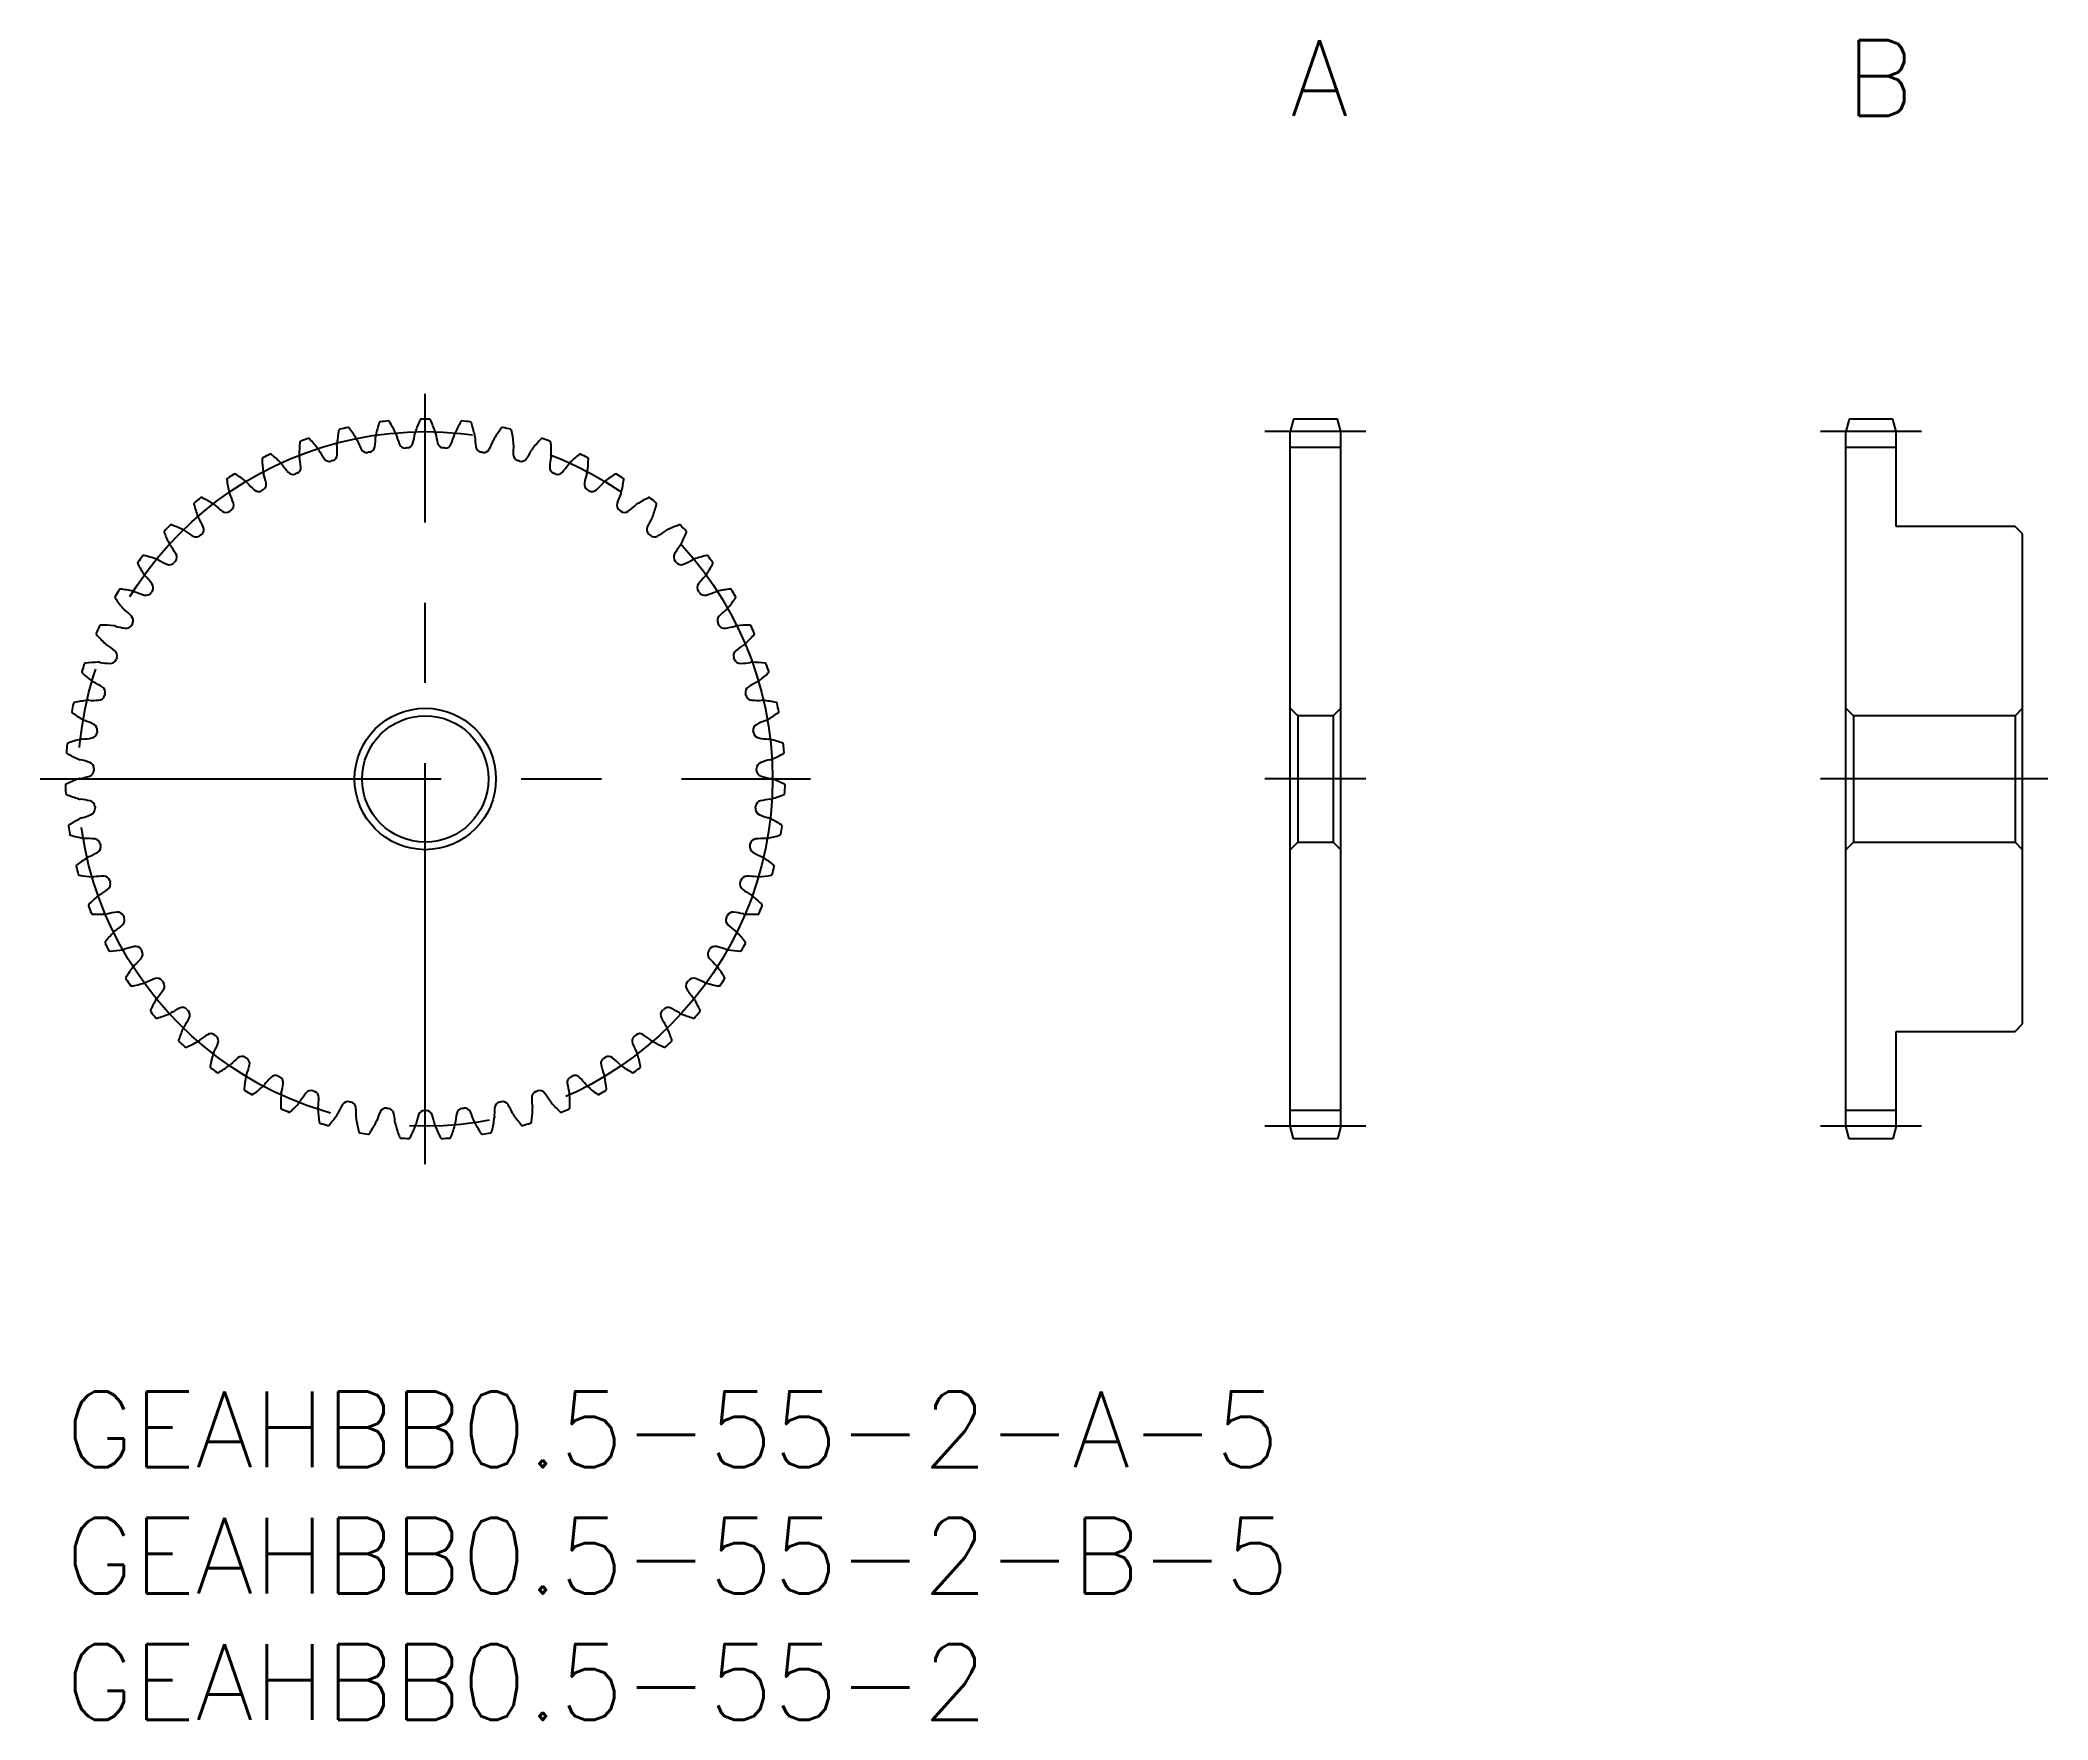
# Model space of a CAD drawing. Extents: x -1 to 78.5, y -13 to 53.5.
import ezdxf

# ---------------------------------------------------------------- set-up
doc = ezdxf.new("R2010")
doc.units = 0
doc.header["$LTSCALE"] = 0.5
doc.linetypes.add('CENTER', pattern=[50.8, 31.75, -6.35, 6.35, -6.35])
for name, color, linetype in [('MSM_CENTER', 1, 'CENTER'), ('MSM_CONTINUOUS', 7, 'CONTINUOUS'), ('MSM_PART_NUMBER', 7, 'CONTINUOUS')]:
    doc.layers.add(name, color=color, linetype=linetype)
doc.styles.get("Standard").update_dxf_attribs({"font": 'txt.shx', "height": 3, "bigfont": 'bigfont.shx'})

# ---------------------------------------------------------------- blocks, each defined once
blk = doc.blocks.new('*U2')
at = {"layer": 'MSM_PART_NUMBER'}
blk.add_text('GEAHBB0.5-55-2-A-5', height=3, dxfattribs=at).set_placement((0, -3))
blk = doc.blocks.new('*U3')
at = {"layer": 'MSM_PART_NUMBER'}
blk.add_text('GEAHBB0.5-55-2-B-5', height=3, dxfattribs=at).set_placement((0, -8))
blk = doc.blocks.new('*U4')
at = {"layer": 'MSM_PART_NUMBER'}
blk.add_text('GEAHBB0.5-55-2', height=3, dxfattribs=at).set_placement((0, -13))
blk = doc.blocks.new('*U5')
at = {"layer": 'MSM_PART_NUMBER'}
blk.add_text('A', height=3, dxfattribs=at).set_placement((48.5, 50.5))
blk = doc.blocks.new('*U6')
at = {"layer": 'MSM_PART_NUMBER'}
blk.add_text('B', height=3, dxfattribs=at).set_placement((70.5, 50.5))

msp = doc.modelspace()

# ---------------------------------------------------------------- linework, layer by layer
at = {"layer": 'MSM_CENTER'}
for p, q in [((14.25, 9), (14.25, 39.5)), ((51.5, 38), (47.5, 38)), ((73.5, 38), (69.5, 38)), ((-1, 24.25), (29.5, 24.25)), ((51.5, 24.25), (47.5, 24.25)), ((78.5, 24.25), (69.5, 24.25)), ((51.5, 10.5), (47.5, 10.5)), ((73.5, 10.5), (69.5, 10.5))]:
    msp.add_line(p, q, dxfattribs=at)
msp.add_circle((14.25, 24.25), 13.75, dxfattribs=at)
at = {"layer": 'MSM_CONTINUOUS'}
for p, q in [((48.634, 38.5), (48.5, 38)), ((50.366, 38.5), (48.634, 38.5)), ((50.5, 38), (50.366, 38.5)), ((70.634, 38.5), (70.5, 38)), ((72.366, 38.5), (70.634, 38.5)), ((72.5, 38), (72.366, 38.5)), ((48.5, 10.5), (48.5, 38)), ((50.5, 37.375), (48.5, 37.375)), ((50.5, 10.5), (50.5, 38)), ((70.5, 10.5), (70.5, 38)), ((72.5, 37.375), (70.5, 37.375)), ((72.5, 34.25), (72.5, 38)), ((77.2, 34.25), (72.5, 34.25)), ((77.5, 33.95), (77.2, 34.25)), ((77.5, 14.55), (77.5, 33.95)), ((48.5, 27.05), (48.8, 26.75)), ((50.2, 26.75), (50.5, 27.05)), ((70.5, 27.05), (70.8, 26.75)), ((77.2, 26.75), (77.5, 27.05)), ((48.8, 26.75), (48.8, 21.75)), ((50.2, 26.75), (48.8, 26.75)), ((50.2, 26.75), (50.2, 21.75)), ((70.8, 26.75), (70.8, 21.75)), ((77.2, 26.75), (70.8, 26.75)), ((77.2, 26.75), (77.2, 21.75)), ((48.8, 21.75), (48.5, 21.45)), ((48.8, 21.75), (50.2, 21.75)), ((50.5, 21.45), (50.2, 21.75)), ((70.8, 21.75), (70.5, 21.45)), ((70.8, 21.75), (77.2, 21.75)), ((77.5, 21.45), (77.2, 21.75)), ((77.2, 14.25), (77.5, 14.55)), ((72.5, 10.5), (72.5, 14.25)), ((72.5, 14.25), (77.2, 14.25)), ((50.5, 11.125), (48.5, 11.125)), ((48.634, 10), (48.5, 10.5)), ((50.5, 10.5), (50.366, 10)), ((72.5, 11.125), (70.5, 11.125)), ((70.634, 10), (70.5, 10.5)), ((72.5, 10.5), (72.366, 10)), ((50.366, 10), (48.634, 10)), ((72.366, 10), (70.634, 10))]:
    msp.add_line(p, q, dxfattribs=at)
for radius in [2.8, 2.5]:
    msp.add_circle((14.25, 24.25), radius, dxfattribs=at)
for centre, radius, start, end in [((14.25, 24.25), 14.25, 102.44821, 103.73361), ((11.189, 38.116), 0.05, 37.85141, 102.44822), ((16.779, 36.921), 4.583, 161.78496, 168.18182), ((12.473, 38.338), 0.05, 97.18815, 161.78496), ((14.25, 24.25), 14.25, 95.90275, 97.18815), ((12.79, 38.375), 0.05, 31.30595, 95.90275), ((8.916, 36.019), 4.583, 24.90909, 31.30595), ((18.207, 36.55), 4.583, 155.2395, 161.63636), ((14.091, 38.449), 0.05, 90.6427, 155.2395), ((14.25, 24.25), 14.25, 89.3573, 90.6427), ((14.409, 38.449), 0.05, 24.7605, 89.3573), ((10.293, 36.55), 4.583, 18.36364, 24.7605), ((19.584, 36.019), 4.583, 148.69405, 155.09091), ((15.71, 38.375), 0.05, 84.09725, 148.69405), ((14.25, 24.25), 14.25, 82.81185, 84.09725), ((16.027, 38.338), 0.05, 18.21504, 82.81181), ((11.721, 36.921), 4.583, 11.81818, 18.21504), ((17.311, 38.116), 0.05, 77.55179, 142.14859), ((14.25, 24.25), 14.25, 76.26639, 77.55179), ((13.844, 37.165), 4.583, 174.87587, 181.27273), ((9.328, 37.57), 0.05, 110.27906, 174.87587), ((14.25, 24.25), 14.25, 108.99366, 110.27906), ((9.628, 37.677), 0.05, 44.39686, 108.99368), ((6.389, 34.505), 4.583, 38, 44.39686), ((11.166, 37.51), 0.414, 174.72703, 184.19508), ((15.318, 37.127), 4.583, 168.33041, 174.72727), ((6.534, 37.17), 4.231, 358.88118, 4.19532), ((10.879, 38.044), 0.05, 103.73361, 168.33041), ((7.61, 35.334), 4.583, 31.45455, 37.85141), ((11.166, 37.51), 0.414, 21.98674, 31.4548), ((15.473, 39.249), 4.231, 201.9865, 207.30063), ((12.003, 37.435), 0.25, 279.67266, 352.33573), ((8.058, 37.966), 4.231, 352.33573, 357.64986), ((12.698, 37.775), 0.414, 168.18157, 177.64962), ((12.698, 37.775), 0.414, 15.44128, 24.90934), ((17.175, 39.012), 4.231, 195.44104, 200.75518), ((13.453, 37.601), 0.25, 200.75518, 273.41825), ((13.52, 37.605), 0.25, 273.12721, 345.79028), ((9.661, 38.582), 4.231, 345.79027, 351.10441), ((14.25, 37.864), 0.414, 161.63612, 171.10417), ((14.25, 37.864), 0.414, 8.89583, 18.36389), ((18.839, 38.582), 4.231, 188.89559, 194.20973), ((14.98, 37.605), 0.25, 194.20972, 266.87279), ((15.047, 37.601), 0.25, 266.58175, 339.24482), ((11.325, 39.012), 4.231, 339.24482, 344.55896), ((15.802, 37.775), 0.414, 155.09064, 164.55872), ((15.802, 37.775), 0.414, 2.35038, 11.81844), ((20.442, 37.966), 4.231, 182.35014, 187.66427), ((16.497, 37.435), 0.25, 187.66427, 260.32734), ((13.027, 39.249), 4.231, 332.69937, 338.0135), ((17.334, 37.51), 0.414, 148.5452, 158.01326), ((20.89, 35.334), 4.583, 142.14859, 148.54545), ((17.621, 38.044), 0.05, 11.66959, 76.26636), ((13.182, 37.127), 4.583, 5.27273, 11.66959), ((21.966, 37.17), 4.231, 175.80468, 181.11882), ((17.334, 37.51), 0.414, 355.80492, 5.27299), ((22.111, 34.505), 4.583, 135.60314, 142), ((18.872, 37.677), 0.05, 71.00634, 135.60314), ((14.25, 24.25), 14.25, 69.72094, 71.00634), ((19.172, 37.57), 0.05, 5.12413, 69.7209), ((14.656, 37.165), 4.583, 358.72727, 5.12413), ((7.842, 36.922), 0.05, 116.82452, 181.42132), ((12.374, 37.034), 4.583, 181.42132, 187.81818), ((14.25, 24.25), 14.25, 115.53912, 116.82452), ((8.128, 37.063), 0.05, 50.94231, 115.53913), ((5.272, 33.542), 4.583, 44.54545, 50.94231), ((8.243, 36.467), 0.414, 35.07765, 44.54571), ((12.044, 39.136), 4.231, 215.07741, 220.39154), ((9.075, 36.583), 0.25, 292.76357, 5.42664), ((9.675, 37.072), 0.414, 181.27248, 190.74053), ((5.112, 36.207), 4.231, 5.42664, 10.74077), ((9.675, 37.072), 0.414, 28.53219, 38.00025), ((13.755, 39.291), 4.231, 208.53195, 213.84609), ((10.449, 37.074), 0.25, 213.84608, 286.50916), ((14.25, 24.25), 13.125, 106.21812, 106.50916), ((10.514, 37.093), 0.25, 286.21812, 358.88119), ((11.936, 37.423), 0.25, 207.30063, 279.9637), ((14.25, 24.25), 13.125, 99.67266, 99.9637), ((14.25, 24.25), 13.125, 93.12721, 93.41825), ((14.25, 24.25), 13.125, 86.58175, 86.87279), ((14.25, 24.25), 13.125, 80.0363, 80.32734), ((16.564, 37.423), 0.25, 260.0363, 332.69937), ((17.986, 37.093), 0.25, 181.11881, 253.78188), ((14.25, 24.25), 13.125, 73.49084, 73.78188), ((18.051, 37.074), 0.25, 253.49084, 326.15392), ((14.745, 39.291), 4.231, 326.15391, 331.46805), ((18.825, 37.072), 0.414, 141.99973, 151.46781), ((19.425, 36.583), 0.25, 174.57336, 247.23643), ((23.388, 36.207), 4.231, 169.25923, 174.57336), ((18.825, 37.072), 0.414, 349.25947, 358.72753), ((16.456, 39.136), 4.231, 319.60846, 324.92259), ((20.257, 36.467), 0.414, 135.4543, 144.92235), ((23.228, 33.542), 4.583, 129.05769, 135.45455), ((20.372, 37.063), 0.05, 64.46088, 129.05769), ((14.25, 24.25), 14.25, 63.17548, 64.46088), ((16.126, 37.034), 4.583, 352.18182, 358.57868), ((20.658, 36.922), 0.05, 358.57868, 63.17545), ((6.439, 36.109), 0.05, 123.36997, 187.96678), ((10.929, 36.737), 4.583, 187.96678, 194.36364), ((14.25, 24.25), 14.25, 122.08457, 123.36997), ((6.707, 36.281), 0.05, 57.48777, 122.08456), ((4.271, 32.458), 4.583, 51.09091, 57.48777), ((6.89, 35.703), 0.414, 41.6231, 51.09116), ((10.362, 38.788), 4.231, 221.62286, 226.937), ((7.703, 35.913), 0.25, 299.30903, 11.9721), ((8.243, 36.467), 0.414, 187.81793, 197.28599), ((3.808, 35.087), 4.231, 11.97209, 17.28623), ((9.012, 36.557), 0.25, 220.39154, 293.05461), ((14.25, 24.25), 13.125, 112.76357, 113.05461), ((14.25, 24.25), 13.125, 66.94539, 67.23643), ((19.488, 36.557), 0.25, 246.94539, 319.60846), ((20.797, 35.913), 0.25, 168.0279, 240.69097), ((24.692, 35.087), 4.231, 162.71377, 168.02791), ((20.257, 36.467), 0.414, 342.71401, 352.18208), ((18.138, 38.788), 4.231, 313.063, 318.37714), ((21.61, 35.703), 0.414, 128.90884, 138.3769), ((24.229, 32.458), 4.583, 122.51223, 128.90909), ((21.793, 36.281), 0.05, 57.9157, 122.51223), ((14.25, 24.25), 14.25, 56.63003, 57.91543), ((17.571, 36.737), 4.583, 345.63636, 352.03322), ((22.061, 36.109), 0.05, 352.03322, 56.62999), ((5.138, 35.141), 0.05, 129.91543, 194.51223), ((9.527, 36.277), 4.583, 194.51223, 200.90909), ((14.25, 24.25), 14.25, 128.63003, 129.91543), ((5.385, 35.343), 0.05, 64.03322, 128.63004), ((3.4, 31.267), 4.583, 57.63636, 64.03322), ((5.632, 34.789), 0.414, 48.16856, 57.63662), ((8.73, 38.25), 4.231, 228.16832, 233.48245), ((6.89, 35.703), 0.414, 194.36339, 203.83144), ((2.641, 33.826), 4.231, 18.51755, 23.83168), ((6.416, 35.091), 0.25, 305.85448, 18.51755), ((7.644, 35.879), 0.25, 226.93699, 299.60007), ((14.25, 24.25), 13.125, 119.30903, 119.60007), ((14.25, 24.25), 13.125, 60.39993, 60.69097), ((20.856, 35.879), 0.25, 240.39993, 313.06301), ((22.084, 35.091), 0.25, 161.48245, 234.14552), ((25.859, 33.826), 4.231, 156.16832, 161.48245), ((21.61, 35.703), 0.414, 336.16856, 345.63662), ((19.77, 38.25), 4.231, 306.51755, 311.83168), ((22.868, 34.789), 0.414, 122.36339, 131.83144), ((25.1, 31.267), 4.583, 115.96678, 122.36364), ((23.115, 35.343), 0.05, 51.3697, 115.96678), ((14.25, 24.25), 14.25, 50.08457, 51.36997), ((18.973, 36.277), 4.583, 339.09091, 345.48777), ((23.362, 35.141), 0.05, 345.48777, 50.08454), ((14.25, 24.25), 14.25, 135.17548, 136.46088), ((4.178, 34.26), 0.05, 70.57868, 135.1755), ((2.671, 29.985), 4.583, 64.18182, 70.57868), ((5.632, 34.789), 0.414, 200.90884, 210.3769), ((1.625, 32.441), 4.231, 25.063, 30.37714), ((5.231, 34.127), 0.25, 312.39993, 25.06301), ((6.361, 35.051), 0.25, 233.48245, 306.14552), ((14.25, 24.25), 13.125, 125.85448, 126.14552), ((14.25, 24.25), 13.125, 53.85448, 54.14552), ((22.139, 35.051), 0.25, 233.85448, 306.51755), ((23.269, 34.127), 0.25, 154.93699, 227.60007), ((26.875, 32.441), 4.231, 149.62286, 154.937), ((22.868, 34.789), 0.414, 329.6231, 339.09117), ((25.829, 29.985), 4.583, 109.42132, 115.81818), ((24.322, 34.26), 0.05, 44.82452, 109.42132), ((14.25, 24.25), 14.25, 43.53912, 44.82452), ((3.956, 34.032), 0.05, 136.46088, 201.05769), ((8.187, 35.661), 4.583, 201.05769, 207.45455), ((4.487, 33.738), 0.414, 207.4543, 216.92235), ((0.774, 30.948), 4.231, 31.60846, 36.92259), ((4.487, 33.738), 0.414, 54.71401, 64.18207), ((7.17, 37.529), 4.231, 234.71377, 240.02791), ((5.181, 34.081), 0.25, 240.0279, 312.69097), ((14.25, 24.25), 13.125, 132.39993, 132.69097), ((14.25, 24.25), 13.125, 47.30903, 47.60007), ((23.319, 34.081), 0.25, 227.30903, 299.9721), ((21.33, 37.529), 4.231, 299.97209, 305.28623), ((24.013, 33.738), 0.414, 115.81792, 125.28599), ((27.726, 30.948), 4.231, 143.07741, 148.39154), ((24.013, 33.738), 0.414, 323.07765, 332.54571), ((20.313, 35.661), 4.583, 332.54546, 338.94231), ((24.544, 34.032), 0.05, 338.94231, 43.53908), ((2.908, 32.795), 0.05, 143.00634, 207.60314), ((6.926, 34.895), 4.583, 207.60314, 214), ((14.25, 24.25), 14.25, 141.72094, 143.00634), ((3.103, 33.047), 0.05, 77.12413, 141.72095), ((2.093, 28.627), 4.583, 70.72727, 77.12413), ((3.469, 32.563), 0.414, 61.25947, 70.72753), ((5.702, 36.636), 4.231, 241.25923, 246.57336), ((4.12, 32.983), 0.25, 246.57336, 319.23643), ((14.25, 24.25), 13.125, 138.94539, 139.23643), ((4.164, 33.034), 0.25, 318.94539, 31.60846), ((24.336, 33.034), 0.25, 148.39154, 221.05461), ((14.25, 24.25), 13.125, 40.76357, 41.05461), ((24.38, 32.983), 0.25, 220.76357, 293.42664), ((22.798, 36.636), 4.231, 293.42664, 298.74077), ((25.031, 32.563), 0.414, 109.27247, 118.74053), ((26.407, 28.627), 4.583, 102.87587, 109.27273), ((21.574, 34.895), 4.583, 326, 332.39686), ((25.397, 33.047), 0.05, 38.27879, 102.87587), ((14.25, 24.25), 14.25, 36.99366, 38.27906), ((25.592, 32.795), 0.05, 332.39686, 36.99363), ((3.469, 32.563), 0.414, 213.99975, 223.46781), ((0.098, 29.368), 4.231, 38.15391, 43.46805), ((3.229, 31.827), 0.25, 325.49084, 38.15392), ((25.271, 31.827), 0.25, 141.84608, 214.50916), ((28.402, 29.368), 4.231, 136.53195, 141.84609), ((25.031, 32.563), 0.414, 316.53219, 326.00026), ((2.008, 31.446), 0.05, 149.55179, 214.14859), ((14.25, 24.25), 14.25, 148.26639, 149.55179), ((5.76, 33.991), 4.583, 214.14859, 220.54545), ((2.173, 31.719), 0.05, 83.66959, 148.26641), ((1.673, 27.213), 4.583, 77.27273, 83.66959), ((2.592, 31.28), 0.414, 220.54521, 230.01326), ((2.592, 31.28), 0.414, 67.80492, 77.27299), ((4.346, 35.581), 4.231, 247.80468, 253.11882), ((3.19, 31.771), 0.25, 253.11881, 325.78188), ((14.25, 24.25), 13.125, 145.49084, 145.78188), ((14.25, 24.25), 13.125, 34.21812, 34.50916), ((25.31, 31.771), 0.25, 214.21812, 286.88119), ((24.154, 35.581), 4.231, 286.88118, 292.19532), ((25.908, 31.28), 0.414, 102.72701, 112.19508), ((26.827, 27.213), 4.583, 96.33041, 102.72727), ((25.908, 31.28), 0.414, 309.98674, 319.45481), ((22.74, 33.991), 4.583, 319.45455, 325.85141), ((26.327, 31.719), 0.05, 31.73388, 96.33041), ((14.25, 24.25), 14.25, 30.44821, 31.73361), ((26.492, 31.446), 0.05, 325.85141, 30.44817), ((14.25, 24.25), 14.25, 154.81185, 156.09725), ((1.4, 30.293), 0.05, 90.21504, 154.81186), ((1.417, 25.76), 4.583, 83.81818, 90.21504), ((1.866, 29.905), 0.414, 74.35038, 83.81844), ((3.119, 34.378), 4.231, 254.35014, 259.66427), ((-0.393, 27.722), 4.231, 44.69937, 50.0135), ((2.405, 30.462), 0.25, 259.66427, 332.32734), ((2.437, 30.522), 0.25, 332.0363, 44.69937), ((14.25, 24.25), 13.125, 152.0363, 152.32734), ((26.063, 30.522), 0.25, 135.30063, 207.9637), ((14.25, 24.25), 13.125, 27.67266, 27.9637), ((26.095, 30.462), 0.25, 207.67266, 280.33573), ((28.893, 27.722), 4.231, 129.9865, 135.30063), ((25.381, 34.378), 4.231, 280.33573, 285.64986), ((26.634, 29.905), 0.414, 96.18156, 105.64962), ((27.083, 25.76), 4.583, 89.78496, 96.18182), ((27.1, 30.293), 0.05, 25.18788, 89.78496), ((14.25, 24.25), 14.25, 23.90275, 25.18815), ((1.268, 30.004), 0.05, 156.09725, 220.69405), ((4.705, 32.959), 4.583, 220.69405, 227.09091), ((1.866, 29.905), 0.414, 227.09066, 236.55872), ((-0.693, 26.03), 4.231, 51.24482, 56.55896), ((29.193, 26.03), 4.231, 123.44104, 128.75518), ((26.634, 29.905), 0.414, 303.44128, 312.90935), ((23.795, 32.959), 4.583, 312.90909, 319.30595), ((27.232, 30.004), 0.05, 319.30595, 23.90272), ((14.25, 24.25), 14.25, 161.3573, 162.6427), ((0.795, 28.789), 0.05, 96.7605, 161.35732), ((1.329, 24.287), 4.583, 90.36364, 96.7605), ((1.302, 28.457), 0.414, 80.89583, 90.36389), ((2.037, 33.043), 4.231, 260.89559, 266.20973), ((1.774, 29.071), 0.25, 266.20972, 338.87279), ((1.799, 29.134), 0.25, 338.58175, 51.24482), ((14.25, 24.25), 13.125, 158.58175, 158.87279), ((26.701, 29.134), 0.25, 128.75518, 201.41825), ((14.25, 24.25), 13.125, 21.12721, 21.41825), ((26.726, 29.071), 0.25, 201.12721, 273.79028), ((26.463, 33.043), 4.231, 273.79027, 279.10441), ((27.198, 28.457), 0.414, 89.6361, 99.10417), ((27.171, 24.287), 4.583, 83.2395, 89.63636), ((27.705, 28.789), 0.05, 18.64243, 83.2395), ((14.25, 24.25), 14.25, 17.3573, 18.6427), ((0.697, 28.486), 0.05, 162.6427, 227.2395), ((3.774, 31.815), 4.583, 227.2395, 233.63636), ((1.302, 28.457), 0.414, 233.63612, 243.10417), ((-0.799, 24.315), 4.231, 57.79027, 63.10441), ((1.323, 27.683), 0.25, 345.12721, 57.79028), ((27.177, 27.683), 0.25, 122.20972, 194.87279), ((29.299, 24.315), 4.231, 116.89559, 122.20973), ((27.198, 28.457), 0.414, 296.89583, 306.3639), ((24.726, 31.815), 4.583, 306.36364, 312.7605), ((27.803, 28.486), 0.05, 312.7605, 17.35734), ((14.25, 24.25), 14.25, 167.90275, 169.18815), ((0.365, 27.226), 0.05, 103.30595, 167.90277), ((1.409, 22.814), 4.583, 96.90909, 103.30595), ((0.907, 26.954), 0.414, 87.44128, 96.90935), ((1.114, 31.593), 4.231, 267.44104, 272.75518), ((1.306, 27.617), 0.25, 272.75518, 345.41825), ((14.25, 24.25), 13.125, 165.12721, 165.41825), ((14.25, 24.25), 13.125, 14.58175, 14.87279), ((27.194, 27.617), 0.25, 194.58175, 267.24482), ((27.386, 31.593), 4.231, 267.24482, 272.55896), ((27.593, 26.954), 0.414, 83.09065, 92.55872), ((27.091, 22.814), 4.583, 76.69405, 83.09091), ((28.135, 27.226), 0.05, 12.09697, 76.69405), ((14.25, 24.25), 14.25, 10.81185, 12.09724), ((0.302, 26.914), 0.05, 169.18815, 233.78496), ((2.98, 30.571), 4.583, 233.78496, 240.18182), ((0.907, 26.954), 0.414, 240.18157, 249.64962), ((-0.708, 22.599), 4.231, 64.33573, 69.64986), ((1.016, 26.187), 0.25, 351.67266, 64.33573), ((27.484, 26.187), 0.25, 115.66427, 188.32734), ((29.208, 22.599), 4.231, 110.35014, 115.66427), ((27.593, 26.954), 0.414, 290.35038, 299.81844), ((25.52, 30.571), 4.583, 299.81818, 306.21504), ((28.198, 26.914), 0.05, 306.21504, 10.81188), ((14.25, 24.25), 14.25, 174.44821, 175.73361), ((0.117, 25.624), 0.05, 109.85141, 174.44823), ((1.656, 21.36), 4.583, 103.45455, 109.85141), ((0.686, 25.415), 0.414, 93.98674, 103.4548), ((0.363, 30.048), 4.231, 273.9865, 279.30063), ((1.006, 26.12), 0.25, 279.30063, 351.9637), ((14.25, 24.25), 13.125, 171.67266, 171.9637), ((14.25, 24.25), 13.125, 8.0363, 8.32734), ((27.494, 26.12), 0.25, 188.0363, 260.69937), ((28.137, 30.048), 4.231, 260.69937, 266.0135), ((27.814, 25.415), 0.414, 76.5452, 86.01326), ((26.844, 21.36), 4.583, 70.14859, 76.54545), ((28.383, 25.624), 0.05, 5.55179, 70.14859), ((14.25, 24.25), 14.25, 4.26639, 5.55179), ((0.089, 25.306), 0.05, 175.73334, 240.33041), ((2.333, 29.245), 4.583, 240.33041, 246.72727), ((0.686, 25.415), 0.414, 246.72703, 256.19508), ((-0.422, 20.905), 4.231, 70.88118, 76.19532), ((0.881, 24.666), 0.25, 358.21812, 70.88119), ((14.25, 24.25), 13.125, 178.21812, 178.50916), ((27.619, 24.666), 0.25, 109.11881, 181.78188), ((14.25, 24.25), 13.125, 1.49084, 1.78188), ((28.922, 20.905), 4.231, 103.80468, 109.11882), ((27.814, 25.415), 0.414, 283.80492, 293.27299), ((26.167, 29.245), 4.583, 293.27273, 299.66959), ((28.411, 25.306), 0.05, 299.66959, 4.26643), ((0.052, 24.004), 0.05, 116.39686, 180.99369), ((14.25, 24.25), 14.25, 180.99366, 182.27906), ((2.068, 19.943), 4.583, 110, 116.39686), ((0.642, 23.861), 0.414, 100.53219, 110.00026), ((-0.207, 28.427), 4.231, 280.53195, 285.84609), ((0.88, 24.598), 0.25, 285.84608, 358.50916), ((27.62, 24.598), 0.25, 181.49084, 254.15392), ((28.707, 28.427), 4.231, 254.15391, 259.46805), ((27.858, 23.861), 0.414, 69.99974, 79.46781), ((26.432, 19.943), 4.583, 63.60314, 70), ((28.448, 24.004), 0.05, 359.00606, 63.60314), ((14.25, 24.25), 14.25, 357.72094, 359.00634), ((0.061, 23.685), 0.05, 182.27879, 246.87587), ((1.842, 27.854), 4.583, 246.87587, 253.27273), ((0.642, 23.861), 0.414, 253.27248, 262.74053), ((0.055, 19.254), 4.231, 77.42664, 82.74077), ((0.921, 23.139), 0.25, 4.76357, 77.42664), ((0.927, 23.072), 0.25, 292.39154, 5.05461), ((14.25, 24.25), 13.125, 184.76357, 185.05461), ((27.573, 23.072), 0.25, 174.94539, 247.60846), ((14.25, 24.25), 13.125, 354.94539, 355.23643), ((27.579, 23.139), 0.25, 102.57336, 175.23643), ((28.445, 19.254), 4.231, 97.25923, 102.57336), ((27.858, 23.861), 0.414, 277.25947, 286.72753), ((26.658, 27.854), 4.583, 286.72727, 293.12413), ((28.439, 23.685), 0.05, 293.12413, 357.72097), ((0.173, 22.387), 0.05, 122.94231, 187.53914), ((14.25, 24.25), 14.25, 187.53912, 188.82452), ((2.638, 18.582), 4.583, 116.54546, 122.94231), ((0.775, 22.313), 0.414, 107.07765, 116.54571), ((-0.589, 26.752), 4.231, 287.07741, 292.39154), ((29.089, 26.752), 4.231, 247.60846, 252.92259), ((27.725, 22.313), 0.414, 63.45429, 72.92235), ((25.862, 18.582), 4.583, 57.05769, 63.45454), ((14.25, 24.25), 14.25, 351.17548, 352.46088), ((28.327, 22.387), 0.05, 352.46088, 57.05769), ((0.218, 22.072), 0.05, 188.82452, 253.42132), ((1.512, 26.416), 4.583, 253.42132, 259.81818), ((0.775, 22.313), 0.414, 259.81793, 269.28599), ((0.717, 17.668), 4.231, 83.97209, 89.28623), ((1.135, 21.627), 0.25, 11.30903, 83.9721), ((1.148, 21.561), 0.25, 298.93699, 11.60007), ((14.25, 24.25), 13.125, 191.30903, 191.60007), ((27.352, 21.561), 0.25, 168.39993, 241.06301), ((14.25, 24.25), 13.125, 348.39993, 348.69097), ((27.365, 21.627), 0.25, 96.02791, 168.69097), ((27.783, 17.668), 4.231, 90.71377, 96.02791), ((27.725, 22.313), 0.414, 270.71401, 280.18208), ((26.988, 26.416), 4.583, 280.18182, 286.57868), ((28.282, 22.072), 0.05, 286.57868, 351.17552), ((0.477, 20.794), 0.05, 129.48777, 194.08459), ((14.25, 24.25), 14.25, 194.08457, 195.36997), ((3.36, 17.296), 4.583, 123.09091, 129.48777), ((1.083, 20.789), 0.414, 113.6231, 123.09117), ((-0.778, 25.044), 4.231, 293.62286, 298.937), ((29.278, 25.044), 4.231, 241.063, 246.37714), ((27.417, 20.789), 0.414, 56.90883, 66.3769), ((25.14, 17.296), 4.583, 50.51223, 56.90909), ((14.25, 24.25), 14.25, 344.63003, 345.91543), ((28.023, 20.794), 0.05, 345.91543, 50.51223), ((0.558, 20.486), 0.05, 195.3697, 259.96678), ((1.348, 24.95), 4.583, 259.96678, 266.36364), ((1.083, 20.789), 0.414, 266.36339, 275.83144), ((1.555, 16.169), 4.231, 90.51755, 95.83168), ((-0.77, 23.326), 4.231, 300.16832, 305.48245), ((1.519, 20.149), 0.25, 17.85448, 90.51755), ((1.54, 20.085), 0.25, 305.48245, 18.14552), ((14.25, 24.25), 13.125, 197.85448, 198.14552), ((26.96, 20.085), 0.25, 161.85448, 234.51755), ((14.25, 24.25), 13.125, 341.85448, 342.14552), ((26.981, 20.149), 0.25, 89.48245, 162.14552), ((29.27, 23.326), 4.231, 234.51755, 239.83168), ((26.945, 16.169), 4.231, 84.16832, 89.48245), ((27.417, 20.789), 0.414, 264.16856, 273.63662), ((27.152, 24.95), 4.583, 273.63636, 280.03322), ((27.942, 20.486), 0.05, 280.03322, 344.63006), ((0.961, 19.247), 0.05, 136.03322, 200.63005), ((14.25, 24.25), 14.25, 200.63003, 201.91543), ((4.223, 16.1), 4.583, 129.63636, 136.03322), ((1.564, 19.311), 0.414, 120.16856, 129.63662), ((26.936, 19.311), 0.414, 50.36338, 59.83144), ((24.277, 16.1), 4.583, 43.96678, 50.36364), ((14.25, 24.25), 14.25, 338.08457, 339.36997), ((27.539, 19.247), 0.05, 339.36997, 43.96678), ((1.076, 18.95), 0.05, 201.91515, 266.51223), ((1.352, 23.475), 4.583, 266.51223, 272.90909), ((1.564, 19.311), 0.414, 272.90884, 282.3769), ((2.559, 14.774), 4.231, 97.063, 102.37714), ((-0.567, 21.62), 4.231, 306.71377, 312.02791), ((2.07, 18.725), 0.25, 24.39993, 97.06301), ((2.098, 18.663), 0.25, 312.0279, 24.69097), ((14.25, 24.25), 13.125, 204.39993, 204.69097), ((26.402, 18.663), 0.25, 155.30903, 227.9721), ((14.25, 24.25), 13.125, 335.30903, 335.60007), ((26.43, 18.725), 0.25, 82.93699, 155.60007), ((29.067, 21.62), 4.231, 227.97209, 233.28623), ((25.941, 14.774), 4.231, 77.62286, 82.937), ((26.936, 19.311), 0.414, 257.6231, 267.09117), ((27.148, 23.475), 4.583, 267.09091, 273.48777), ((27.424, 18.95), 0.05, 273.48777, 338.08461), ((1.618, 17.765), 0.05, 142.57868, 207.17551), ((14.25, 24.25), 14.25, 207.17548, 208.46088), ((5.218, 15.01), 4.583, 136.18182, 142.57868), ((2.209, 17.897), 0.414, 126.71401, 136.18208), ((2.209, 17.897), 0.414, 279.4543, 288.92235), ((3.715, 13.503), 4.231, 103.60846, 108.92259), ((2.779, 17.372), 0.25, 30.94539, 103.60846), ((14.25, 24.25), 13.125, 210.94539, 211.23643), ((14.25, 24.25), 13.125, 328.76357, 329.05461), ((25.721, 17.372), 0.25, 76.39154, 149.05461), ((24.785, 13.503), 4.231, 71.07741, 76.39154), ((26.291, 17.897), 0.414, 251.07765, 260.54572), ((26.291, 17.897), 0.414, 43.81792, 53.28599), ((23.282, 15.01), 4.583, 37.42132, 43.81818), ((14.25, 24.25), 14.25, 331.53912, 332.82452), ((26.882, 17.765), 0.05, 332.82452, 37.42132), ((1.766, 17.483), 0.05, 208.46061, 273.05769), ((1.524, 22.01), 4.583, 273.05769, 279.45455), ((6.33, 14.04), 4.583, 142.72727, 149.12413), ((3.012, 16.566), 0.414, 133.25947, 142.72753), ((-0.171, 19.948), 4.231, 313.25923, 318.57336), ((2.814, 17.314), 0.25, 318.57336, 31.23643), ((25.686, 17.314), 0.25, 148.76357, 221.42664), ((28.671, 19.948), 4.231, 221.42664, 226.74077), ((25.488, 16.566), 0.414, 37.27247, 46.74053), ((22.17, 14.04), 4.583, 30.87587, 37.27273), ((26.976, 22.01), 4.583, 260.54546, 266.94231), ((26.734, 17.483), 0.05, 266.94231, 331.53915), ((2.439, 16.367), 0.05, 149.12413, 213.72097), ((14.25, 24.25), 14.25, 213.72094, 215.00634), ((2.619, 16.104), 0.05, 215.00606, 279.60314), ((1.863, 20.574), 4.583, 279.60314, 286), ((3.012, 16.566), 0.414, 285.99975, 295.46781), ((5.009, 12.372), 4.231, 110.15391, 115.46805), ((3.638, 16.11), 0.25, 37.49084, 110.15392), ((0.414, 18.332), 4.231, 319.80468, 325.11882), ((14.25, 24.25), 13.125, 217.49084, 217.78188), ((3.679, 16.056), 0.25, 325.11881, 37.78188), ((24.821, 16.056), 0.25, 142.21812, 214.88119), ((28.086, 18.332), 4.231, 214.88118, 220.19532), ((14.25, 24.25), 13.125, 322.21812, 322.50916), ((24.862, 16.11), 0.25, 69.84608, 142.50916), ((23.491, 12.372), 4.231, 64.53195, 69.84609), ((25.488, 16.566), 0.414, 244.53219, 254.00026), ((26.637, 20.574), 4.583, 254, 260.39686), ((25.881, 16.104), 0.05, 260.39686, 324.9937), ((14.25, 24.25), 14.25, 324.99366, 326.27906), ((26.061, 16.367), 0.05, 326.27906, 30.87587), ((7.545, 13.204), 4.583, 149.27273, 155.66959), ((3.961, 15.335), 0.414, 139.80492, 149.27299), ((6.423, 11.397), 4.231, 116.69937, 122.0135), ((4.635, 14.953), 0.25, 44.0363, 116.69937), ((14.25, 24.25), 13.125, 224.0363, 224.32734), ((14.25, 24.25), 13.125, 315.67266, 315.9637), ((23.865, 14.953), 0.25, 63.30062, 135.9637), ((22.077, 11.397), 4.231, 57.9865, 63.30063), ((24.539, 15.335), 0.414, 30.72701, 40.19508), ((20.955, 13.204), 4.583, 24.33041, 30.72727), ((3.415, 15.072), 0.05, 155.66959, 220.26642), ((14.25, 24.25), 14.25, 220.26639, 221.55179), ((3.623, 14.831), 0.05, 221.55152, 286.14859), ((2.362, 19.186), 4.583, 286.14859, 292.54545), ((3.961, 15.335), 0.414, 292.54521, 302.01326), ((8.848, 12.512), 4.583, 155.81818, 162.21504), ((5.045, 14.22), 0.414, 146.35038, 155.81844), ((1.178, 16.794), 4.231, 326.35014, 331.66427), ((4.682, 14.904), 0.25, 331.66427, 44.32734), ((23.818, 14.904), 0.25, 135.67266, 208.33573), ((27.322, 16.794), 4.231, 208.33573, 213.64986), ((23.455, 14.22), 0.414, 24.18156, 33.64962), ((19.652, 12.512), 4.583, 17.78496, 24.18182), ((24.539, 15.335), 0.414, 237.98674, 247.45481), ((26.138, 19.186), 4.583, 247.45455, 253.85141), ((24.877, 14.831), 0.05, 253.85141, 318.44825), ((14.25, 24.25), 14.25, 318.44821, 319.73361), ((25.085, 15.072), 0.05, 319.73361, 24.33041), ((4.532, 13.897), 0.05, 162.21504, 226.81188), ((14.25, 24.25), 14.25, 226.81185, 228.09724), ((4.766, 13.681), 0.05, 228.09697, 292.69405), ((3.017, 17.864), 4.583, 292.69405, 299.09091), ((5.045, 14.22), 0.414, 299.09066, 308.55872), ((7.94, 10.588), 4.231, 123.24482, 128.55896), ((5.757, 13.917), 0.25, 50.58175, 123.24482), ((2.113, 15.352), 4.231, 332.89559, 338.20973), ((14.25, 24.25), 13.125, 230.58175, 230.87279), ((5.81, 13.874), 0.25, 338.20973, 50.87279), ((22.69, 13.874), 0.25, 129.12721, 201.79028), ((26.387, 15.352), 4.231, 201.79027, 207.10441), ((14.25, 24.25), 13.125, 309.12721, 309.41825), ((22.743, 13.917), 0.25, 56.75517, 129.41825), ((20.56, 10.588), 4.231, 51.44104, 56.75518), ((23.455, 14.22), 0.414, 231.44128, 240.90935), ((25.483, 17.864), 4.583, 240.90909, 247.30595), ((23.734, 13.681), 0.05, 247.30595, 311.90279), ((14.25, 24.25), 14.25, 311.90275, 313.18815), ((23.968, 13.897), 0.05, 313.18815, 17.78496), ((5.775, 12.856), 0.05, 168.7605, 233.35733), ((10.222, 11.973), 4.583, 162.36364, 168.7605), ((14.25, 24.25), 14.25, 233.3573, 234.6427), ((6.248, 13.236), 0.414, 152.89583, 162.36389), ((3.818, 16.625), 4.583, 299.2395, 305.63636), ((6.248, 13.236), 0.414, 305.6361, 315.10417), ((9.538, 9.958), 4.231, 129.79027, 135.10441), ((6.99, 13.017), 0.25, 57.12721, 129.79028), ((14.25, 24.25), 13.125, 237.12721, 237.41825), ((3.207, 14.027), 4.231, 339.44104, 344.75518), ((7.048, 12.98), 0.25, 344.75518, 57.41825), ((21.452, 12.98), 0.25, 122.58175, 195.24482), ((25.293, 14.027), 4.231, 195.24482, 200.55896), ((14.25, 24.25), 13.125, 302.58175, 302.87279), ((21.51, 13.017), 0.25, 50.20971, 122.87279), ((18.962, 9.958), 4.231, 44.89559, 50.20972), ((22.252, 13.236), 0.414, 224.89583, 234.3639), ((24.682, 16.625), 4.583, 234.36364, 240.7605), ((14.25, 24.25), 14.25, 305.3573, 306.6427), ((22.252, 13.236), 0.414, 17.6361, 27.10417), ((18.278, 11.973), 4.583, 11.2395, 17.63636), ((22.725, 12.856), 0.05, 306.6427, 11.2395), ((6.033, 12.669), 0.05, 234.64243, 299.2395), ((11.647, 11.594), 4.583, 168.90909, 175.30595), ((7.129, 11.965), 0.05, 175.30595, 239.90278), ((7.556, 12.396), 0.414, 159.44128, 168.90935), ((4.756, 15.485), 4.583, 305.78496, 312.18182), ((7.556, 12.396), 0.414, 312.18156, 321.64962), ((11.198, 9.514), 4.231, 136.33573, 141.64986), ((8.318, 12.262), 0.25, 63.67266, 136.33573), ((14.25, 24.25), 13.125, 243.67266, 243.9637), ((8.379, 12.232), 0.25, 351.30063, 63.9637), ((4.444, 12.834), 4.231, 345.9865, 351.30063), ((20.121, 12.232), 0.25, 116.0363, 188.69937), ((24.056, 12.834), 4.231, 188.69937, 194.0135), ((14.25, 24.25), 13.125, 296.0363, 296.32734), ((20.182, 12.262), 0.25, 43.66425, 116.32734), ((17.302, 9.514), 4.231, 38.35014, 43.66427), ((20.944, 12.396), 0.414, 218.35038, 227.81844), ((23.744, 15.485), 4.583, 227.81818, 234.21504), ((20.944, 12.396), 0.414, 11.09065, 20.55872), ((16.853, 11.594), 4.583, 4.69405, 11.09091), ((21.371, 11.965), 0.05, 300.09752, 4.69405), ((22.467, 12.669), 0.05, 240.7605, 305.35734), ((14.25, 24.25), 14.25, 239.90275, 241.18815), ((7.407, 11.808), 0.05, 241.18788, 305.78496), ((13.107, 11.379), 4.583, 175.45455, 181.85141), ((8.576, 11.233), 0.05, 181.85141, 246.44824), ((8.95, 11.71), 0.414, 165.98674, 175.4548), ((14.25, 24.25), 14.25, 246.44821, 247.73361), ((5.817, 14.46), 4.583, 312.33041, 318.72727), ((8.95, 11.71), 0.414, 318.72703, 328.19508), ((12.898, 9.262), 4.231, 142.88118, 148.19532), ((9.723, 11.664), 0.25, 70.21812, 142.88119), ((14.25, 24.25), 13.125, 250.21812, 250.50916), ((9.787, 11.641), 0.25, 357.84608, 70.50916), ((10.414, 11.187), 0.414, 172.53219, 182.00026), ((14.582, 11.333), 4.583, 182, 188.39686), ((5.809, 11.791), 4.231, 352.53195, 357.84609), ((14.615, 9.206), 4.231, 149.42664, 154.74077), ((11.188, 11.23), 0.25, 76.76357, 149.42664), ((14.25, 24.25), 13.125, 256.76357, 257.05461), ((11.254, 11.215), 0.25, 4.39154, 77.05456), ((7.285, 10.91), 4.231, 359.07741, 4.39154), ((12.692, 10.966), 0.25, 83.30903, 155.9721), ((14.25, 24.25), 13.125, 263.30903, 263.60007), ((12.759, 10.958), 0.25, 10.93698, 83.60001), ((15.741, 10.958), 0.25, 96.39993, 169.06301), ((14.25, 24.25), 13.125, 276.39993, 276.69098), ((15.808, 10.966), 0.25, 24.02789, 96.69092), ((21.215, 10.91), 4.231, 175.60846, 180.92259), ((17.246, 11.215), 0.25, 102.94539, 175.60846), ((14.25, 24.25), 13.125, 282.94539, 283.23643), ((17.312, 11.23), 0.25, 30.57335, 103.23637), ((13.885, 9.206), 4.231, 25.25923, 30.57336), ((13.918, 11.333), 4.583, 351.60314, 358), ((18.713, 11.641), 0.25, 109.49084, 182.15392), ((22.691, 11.791), 4.231, 182.15391, 187.46805), ((18.086, 11.187), 0.414, 357.99974, 7.46781), ((14.25, 24.25), 13.125, 289.49084, 289.78188), ((18.777, 11.664), 0.25, 37.1188, 109.78183), ((15.602, 9.262), 4.231, 31.80468, 37.11882), ((19.55, 11.71), 0.414, 211.80492, 221.27299), ((22.683, 14.46), 4.583, 221.27273, 227.66959), ((14.25, 24.25), 14.25, 292.26639, 293.55179), ((19.924, 11.233), 0.05, 293.55152, 358.14859), ((19.55, 11.71), 0.414, 4.5452, 14.01326), ((15.393, 11.379), 4.583, 358.14859, 4.54545), ((21.093, 11.808), 0.05, 234.21504, 298.81188), ((14.25, 24.25), 14.25, 298.81185, 300.09725), ((8.869, 11.109), 0.05, 247.73334, 312.33041), ((10.097, 10.671), 0.05, 188.39686, 252.9937), ((14.25, 24.25), 14.25, 252.99366, 254.27906), ((10.402, 10.581), 0.05, 254.27879, 318.87587), ((6.988, 13.563), 4.583, 318.87587, 325.27273), ((10.414, 11.187), 0.414, 325.27248, 334.74053), ((11.929, 10.835), 0.414, 179.07765, 188.54571), ((16.052, 11.455), 4.583, 188.54546, 194.94231), ((8.253, 12.805), 4.583, 325.42132, 331.81818), ((11.929, 10.835), 0.414, 331.81792, 341.28599), ((16.327, 9.345), 4.231, 155.97209, 161.28623), ((8.851, 10.203), 4.231, 5.62286, 10.937), ((13.473, 10.658), 0.414, 185.6231, 195.09117), ((17.499, 11.744), 4.583, 195.09091, 201.48777), ((9.597, 12.196), 4.583, 331.96678, 338.36364), ((13.473, 10.658), 0.414, 338.36338, 347.83144), ((18.013, 9.679), 4.231, 162.51755, 167.83168), ((14.216, 10.875), 0.25, 89.85448, 162.51755), ((14.25, 24.25), 13.125, 269.85448, 270.14552), ((14.284, 10.875), 0.25, 17.48244, 90.14547), ((10.487, 9.679), 4.231, 12.16832, 17.48245), ((15.027, 10.658), 0.414, 192.16856, 201.63662), ((18.903, 12.196), 4.583, 201.63636, 208.03322), ((11.001, 11.744), 4.583, 338.51223, 344.90909), ((15.027, 10.658), 0.414, 344.90883, 354.3769), ((19.649, 10.203), 4.231, 169.063, 174.37714), ((12.173, 9.345), 4.231, 18.71377, 24.02791), ((16.571, 10.835), 0.414, 198.71401, 208.18208), ((20.247, 12.805), 4.583, 208.18182, 214.57868), ((12.448, 11.455), 4.583, 345.05769, 351.45454), ((16.571, 10.835), 0.414, 351.45429, 0.92235), ((18.086, 11.187), 0.414, 205.25947, 214.72753), ((21.512, 13.563), 4.583, 214.72727, 221.12413), ((18.098, 10.581), 0.05, 221.12413, 285.72097), ((14.25, 24.25), 14.25, 285.72094, 287.00634), ((18.403, 10.671), 0.05, 287.00606, 351.60314), ((19.631, 11.109), 0.05, 227.66959, 292.26642), ((11.672, 10.286), 0.05, 194.94231, 259.53915), ((14.25, 24.25), 14.25, 259.53912, 260.82452), ((11.986, 10.232), 0.05, 260.82425, 325.42132), ((13.28, 10.083), 0.05, 201.48777, 266.0846), ((14.25, 24.25), 14.25, 266.08457, 267.36997), ((13.598, 10.065), 0.05, 267.3697, 331.96678), ((14.902, 10.065), 0.05, 208.03322, 272.63006), ((14.25, 24.25), 14.25, 272.63003, 273.91543), ((15.22, 10.083), 0.05, 273.91515, 338.51223), ((16.514, 10.232), 0.05, 214.57868, 279.17551), ((14.25, 24.25), 14.25, 279.17548, 280.46088), ((16.828, 10.286), 0.05, 280.46061, 345.05769)]:
    msp.add_arc(centre, radius, start, end, dxfattribs=at)

# ---------------------------------------------------------------- block references
for name in ['*U5', '*U6', '*U2', '*U3', '*U4']:
    msp.add_blockref(name, (0, 0), dxfattribs=at)

doc.saveas('drawing.dxf')
